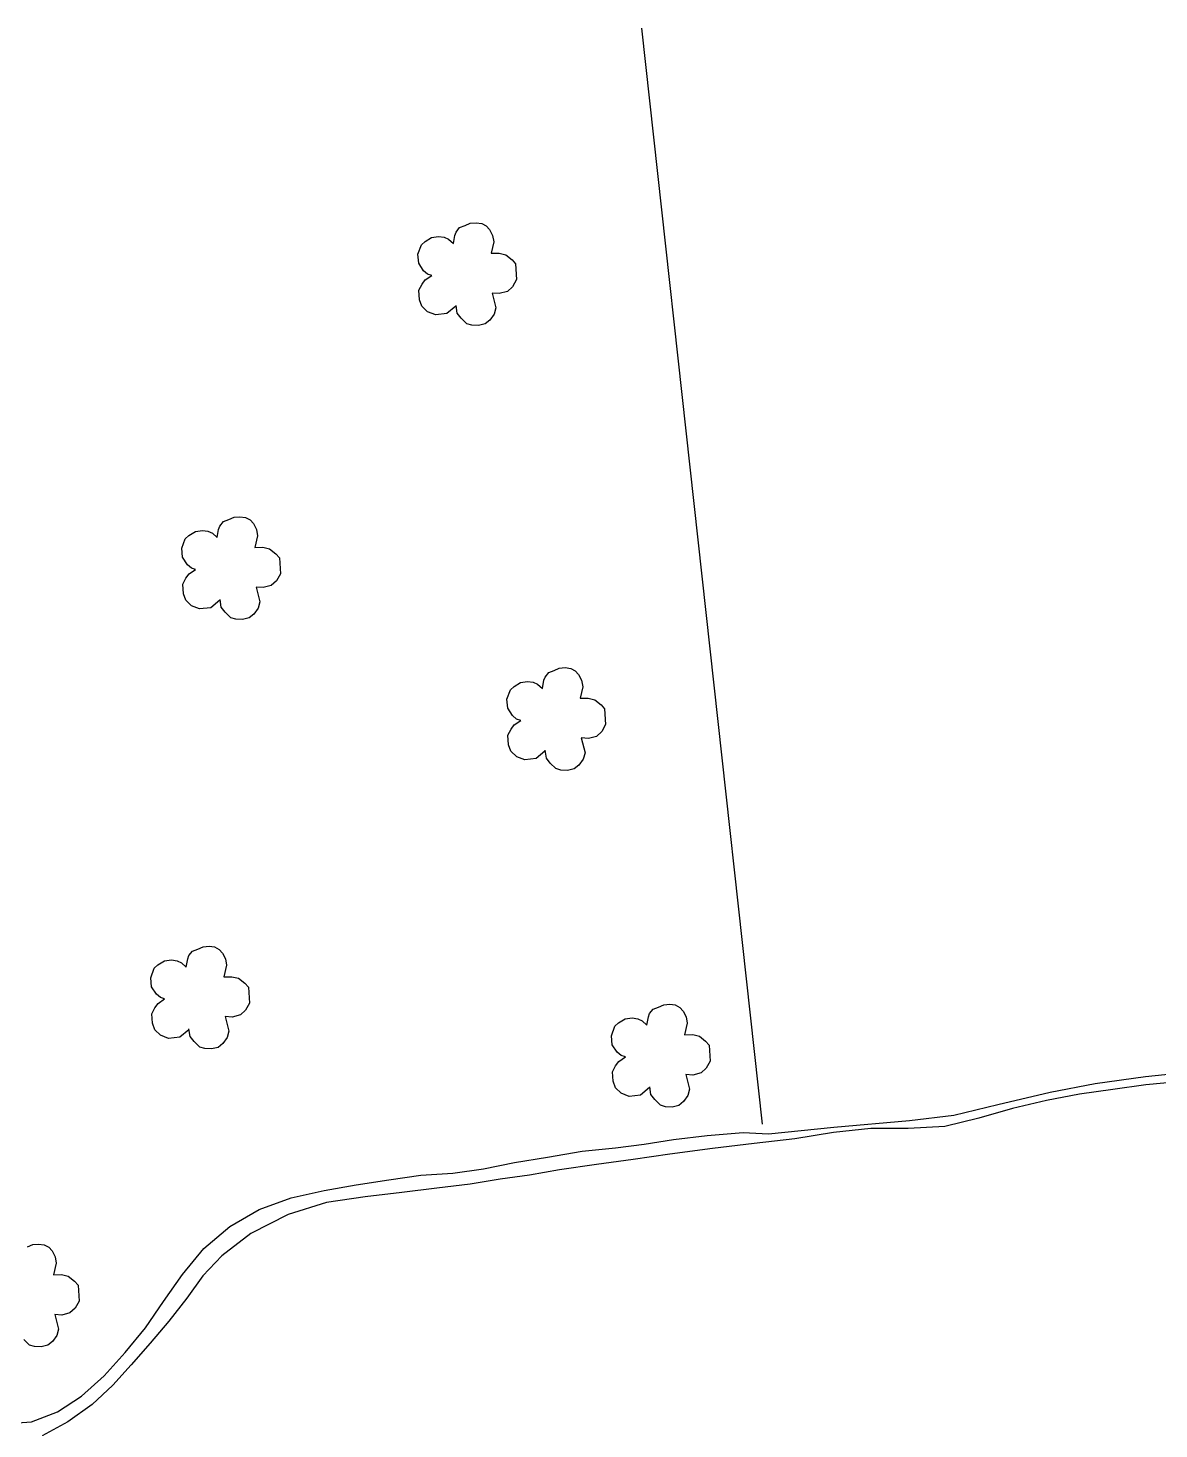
# Model space of a CAD drawing. Extents: x 732566 to 734141, y 7797625 to 7799853.
# Drawn here: x 733195.3 to 733353.8, y 7799036.2 to 7799232.7 of the extents above; entities that cross this region are included whole.
import ezdxf

# ---------------------------------------------------------------- set-up
doc = ezdxf.new("R2010")
doc.units = 0
doc.header["$MEASUREMENT"] = 0
doc.linetypes.add('CONTINUO', pattern=[0])
doc.layers.add('0114001227', color=1, linetype='Continuous', lineweight=25)
for name, color, linetype in [('0114001227001', 5, 'Continuous'), ('MATO', 3, 'Continuous'), ('TEXTO', 7, 'Continuous')]:
    doc.layers.add(name, color=color, linetype=linetype)

msp = doc.modelspace()

# ---------------------------------------------------------------- linework, layer by layer
at = {"layer": '0114001227', "linetype": 'CONTINUO', "flags": 128}
msp.add_lwpolyline([(733856.88, 7798544.09), (733842.14, 7798533.61), (733836.84, 7798531.28), (733831.16, 7798529.48), (733824.83, 7798527.63), (733817.77, 7798525.64), (733809.95, 7798523.3), (733801.52, 7798520.77), (733792.71, 7798518.12), (733783.59, 7798515.47), (733774.23, 7798512.81), (733764.84, 7798510.25), (733755.45, 7798507.53), (733745.89, 7798505.06), (733736.12, 7798502.6), (733726.2, 7798500.15), (733716.28, 7798497.69), (733706.49, 7798494.94), (733696.76, 7798492.12), (733686.98, 7798489.27), (733677.1, 7798486.6), (733667.08, 7798483.86), (733656.85, 7798481.18), (733646.57, 7798478.44), (733636.57, 7798475.69), (733627.42, 7798473.09), (733618.66, 7798470.71), (733610.28, 7798468.32), (733602.73, 7798466.05), (733595.49, 7798463.78), (733588.51, 7798461.5), (733581.77, 7798459.28), (733575.05, 7798457.17), (733568.53, 7798455.14), (733562.43, 7798453.39), (733553.22, 7798451), (733544.64, 7798448.9), (733537.25, 7798447.21), (733532.16, 7798446.12), (733532.16, 7798446.12), (733528.61, 7798445.26), (733520.13, 7798443.08), (733509.37, 7798439.78), (733496.44, 7798435.57), (733488.83, 7798433.19), (733472.36, 7798428.08), (733455.54, 7798423.13), (733447.03, 7798420.71), (733439.24, 7798418.39), (733432.15, 7798416.15), (733424.86, 7798413.97), (733416.35, 7798411.49), (733407.2, 7798408.79), (733397.89, 7798406.05), (733388.46, 7798403.32), (733379.69, 7798400.76), (733372.44, 7798398.69), (733365.15, 7798396.77), (733356.95, 7798394.51), (733348.46, 7798392.14), (733340.22, 7798389.95), (733331.86, 7798387.66), (733323.56, 7798385.33), (733316.69, 7798383.17), (733311.8, 7798381.39), (733307.43, 7798379.6), (733303.68, 7798377.88), (733300.96, 7798376.67), (733298.43, 7798376.6), (733295.62, 7798377.98), (733293.53, 7798380.8), (733292.3, 7798384.3), (733291.65, 7798388.42), (733290.77, 7798392.77), (733290.09, 7798397.38), (733289.36, 7798402.22), (733288.56, 7798407.37), (733287.54, 7798412.87), (733286.17, 7798418.6), (733284.78, 7798424.81), (733283.16, 7798431.45), (733281.27, 7798438.54), (733278.69, 7798445.56), (733275.16, 7798451.98), (733271.35, 7798457.73), (733267.07, 7798463.15), (733263.3, 7798468.49), (733260.11, 7798474.52), (733257.23, 7798481.03), (733254.1, 7798488.19), (733251.04, 7798496.2), (733248.17, 7798504.53), (733245.52, 7798513), (733243.14, 7798521.25), (733241.26, 7798529.41), (733239.56, 7798537), (733238.5, 7798544.06), (733238.42, 7798550.66), (733238.57, 7798556.8), (733238.5, 7798562.72), (733238.02, 7798568.59), (733237.14, 7798573.78), (733236.11, 7798578.17), (733234.91, 7798581.6), (733233.64, 7798584.12), (733232.19, 7798585.75), (733230.19, 7798586.96), (733227.74, 7798587.54), (733224.13, 7798588.07), (733219.7, 7798587.97), (733214.84, 7798587.86), (733209.92, 7798587.71), (733204.89, 7798587.45), (733199.67, 7798587.19), (733194.32, 7798587.35), (733188.87, 7798588.2), (733183.75, 7798589.73), (733179.07, 7798591.95), (733174.86, 7798594.92), (733170.83, 7798598.81), (733166.99, 7798603.66), (733163.16, 7798608.86), (733159.44, 7798613.84), (733156.07, 7798618.53), (733152.72, 7798623.5), (733148.85, 7798629.12), (733144.36, 7798635.27), (733139.64, 7798641.49), (733134.82, 7798647.48), (733130.14, 7798653.25), (733125.63, 7798658.18), (733121.61, 7798661.59), (733117.54, 7798664.3), (733113.91, 7798666.61), (733110.33, 7798668.95), (733106.87, 7798671.21), (733103.53, 7798673.34), (733100.08, 7798675.5), (733096.54, 7798677.87), (733092.84, 7798680.32), (733089.07, 7798682.96), (733085.25, 7798685.74), (733081.42, 7798688.71), (733077.76, 7798691.89), (733074.16, 7798695.1), (733070.38, 7798698.48), (733066.49, 7798702.05), (733062.53, 7798705.66), (733058.69, 7798709.14), (733054.94, 7798712.14), (733051.23, 7798714.5), (733047.43, 7798716.47), (733043.36, 7798718.25), (733038.73, 7798719.57), (733033.85, 7798720.78), (733028.94, 7798721.91), (733018.95, 7798724.01), (733013.85, 7798725.37), (733008.53, 7798726.88), (733003.01, 7798728.68), (732997.44, 7798730.91), (732991.97, 7798733.92), (732986.88, 7798737.51), (732982.1, 7798741.02), (732977.6, 7798744.34), (732973.38, 7798747.54), (732969.46, 7798750.6), (732965.79, 7798753.58), (732962.56, 7798756.51), (732959.58, 7798759.02), (732956.04, 7798760.49), (732951.73, 7798761.77), (732946.75, 7798763.24), (732941.29, 7798764.87), (732935.76, 7798766.6), (732931.76, 7798766.96), (732911.64, 7798770.83), (732907.17, 7798772.49), (732903.02, 7798773.79), (732899.21, 7798774.59), (732895.27, 7798775.33), (732891.15, 7798776.26), (732887, 7798778.48), (732883, 7798781.61), (732878.9, 7798785.25), (732874.51, 7798789.39), (732870.11, 7798794.09), (732865.64, 7798798.7), (732861.27, 7798803.98), (732857.16, 7798809.87), (732852.96, 7798815.95), (732849.34, 7798822.48), (732846.94, 7798827.94), (732844.7, 7798832.55), (732841.66, 7798836.79), (732837.82, 7798841.01), (732833.55, 7798845.22), (732829.28, 7798849.54), (732825.08, 7798854.02), (732821.15, 7798858.59), (732817.39, 7798863.42), (732814.22, 7798868.53), (732811.28, 7798873.75), (732808.79, 7798878.99), (732806.91, 7798884.62), (732805.41, 7798890.4), (732803.94, 7798896.17), (732802.54, 7798901.86), (732801.5, 7798907.57), (732800.78, 7798912.96), (732800.48, 7798917.83), (732800.51, 7798922.2), (732801.11, 7798926.19), (732802.46, 7798929.4), (732804.68, 7798932.14), (732807.7, 7798934.38), (732811.55, 7798936.53), (732815.8, 7798939.02), (732820.04, 7798941.52), (732824.46, 7798943.93), (732828.67, 7798947.04), (732833.05, 7798950.31), (732837.06, 7798953.56), (732841.45, 7798956.73), (732846.3, 7798960.02), (732851.33, 7798963.5), (732856.41, 7798967.05), (732861.47, 7798970.45), (732866.16, 7798973.73), (732870.65, 7798976.81), (732875.34, 7798980.06), (732880.55, 7798983.34), (732886.51, 7798986.32), (732892.67, 7798988.68), (732898.04, 7798991.21), (732902.56, 7798994.48), (732907.08, 7798998.12), (732911.82, 7799001.81), (732916.49, 7799005.28), (732921.08, 7799008.45), (732925.51, 7799011.42), (732929.89, 7799013.99), (732934.32, 7799015.68), (732938.51, 7799016.51), (732942.64, 7799016.23), (732946.53, 7799014.74), (732949.72, 7799012.28), (732963.26, 7798966.46), (732964.46, 7798961.36), (732965.93, 7798956.35), (732967.59, 7798951.51), (732969.64, 7798947.21), (732971.82, 7798943.5), (732974.18, 7798940.32), (732976.81, 7798937.93), (732979.78, 7798936.42), (732983, 7798935.5), (732986.36, 7798935.11), (732989.88, 7798935.16), (732993.49, 7798935.57), (732997.21, 7798935.72), (733001.02, 7798935.52), (733004.94, 7798934.51), (733008.79, 7798932.48), (733012.3, 7798929.84), (733015.56, 7798927.6), (733019.21, 7798926.37), (733023.36, 7798925.64), (733028.14, 7798925.35), (733033.17, 7798924.59), (733038.08, 7798923.64), (733042.46, 7798922.62), (733046.3, 7798921.95), (733049.52, 7798921.81), (733052, 7798922.47), (733054.02, 7798923.76), (733055.3, 7798925.62), (733056.26, 7798927.86), (733057.08, 7798930.29), (733057.96, 7798933.11), (733058.65, 7798936.44), (733059.55, 7798940.44), (733061.03, 7798944.84), (733063.03, 7798949.31), (733065.47, 7798953.69), (733068.14, 7798957.75), (733070.96, 7798961.52), (733073.65, 7798965.26), (733076.19, 7798969.26), (733078.9, 7798973.3), (733081.62, 7798977.55), (733084.77, 7798981.59), (733088.25, 7798985.35), (733092.03, 7798988.78), (733095.85, 7798991.92), (733099.49, 7798995.13), (733103.08, 7798998.46), (733106.7, 7799001.85), (733110.44, 7799005.3), (733114.52, 7799008.67), (733118.86, 7799012.11), (733122.98, 7799016.06), (733127.28, 7799020.13), (733131.65, 7799024.42), (733135.98, 7799028.82), (733140.18, 7799033.21), (733144.17, 7799037.39), (733148.11, 7799041.43), (733152.33, 7799044.98), (733157, 7799047.62), (733161.75, 7799048.75), (733166.25, 7799048.92), (733170.48, 7799048.06), (733174.36, 7799046.37), (733177.65, 7799044.03), (733180.76, 7799041.66), (733184.04, 7799039.39), (733187.68, 7799037.77), (733191.77, 7799036.96), (733195.76, 7799037.24), (733199.39, 7799038.64), (733202.76, 7799040.85), (733205.96, 7799043.71), (733208.87, 7799046.97), (733211.72, 7799050.44), (733214.28, 7799054.12), (733216.93, 7799057.88), (733219.93, 7799061.55), (733223.56, 7799064.61), (733227.66, 7799067.02), (733232.16, 7799068.64), (733236.78, 7799069.7), (733241.27, 7799070.48), (733245.85, 7799071.19), (733250.33, 7799071.81), (733254.85, 7799072.12), (733259.11, 7799072.74), (733263.46, 7799073.6), (733268.1, 7799074.33), (733272.97, 7799075.21), (733277.64, 7799075.66), (733281.64, 7799076.17), (733285.78, 7799076.82), (733290.5, 7799077.41), (733295.53, 7799077.83), (733299.08, 7799077.64), (733308.27, 7799078.58), (733318.86, 7799079.49), (733325.09, 7799080.25), (733331.23, 7799081.75), (733338.6, 7799083.48), (733344.87, 7799084.67), (733351.95, 7799085.67), (733358.27, 7799086.33), (733370.62, 7799087.62), (733379.43, 7799089.03), (733394.5, 7799090.38), (733407.2, 7799091.88), (733423.42, 7799093.96), (733448.74, 7799097.12), (733473.93, 7799100.1), (733494.16, 7799101.83), (733504.16, 7799102.67), (733514.77, 7799104.5), (733525.24, 7799106.28), (733533.99, 7799107.22), (733549.31, 7799109.04), (733564.95, 7799110.89), (733589.05, 7799114.12), (733607.31, 7799116.26), (733623.21, 7799118.11), (733639.9, 7799120.59), (733653.15, 7799121.94), (733666.03, 7799123.25), (733683.22, 7799125.61), (733702.55, 7799128.12), (733719.61, 7799130.5), (733731.43, 7799131.31), (733733.47, 7799114.61), (733736.15, 7799098.9), (733740.98, 7799075.69), (733745.61, 7799055.08), (733750.03, 7799033.66), (733755.66, 7799008.18), (733759.63, 7798989.78), (733765.81, 7798960.57), (733770.74, 7798938.3), (733776.27, 7798912.66), (733782.65, 7798884.31), (733788.58, 7798856.06), (733794.72, 7798827.71), (733801.2, 7798797.6), (733806.43, 7798774.53), (733811.81, 7798747.83), (733816.94, 7798724.71), (733822.97, 7798697.16), (733828.3, 7798672.68), (733834.53, 7798643.62), (733839.76, 7798619.2), (733846.54, 7798588.38), (733852.22, 7798561.98)], close=True, dxfattribs=at)
at = {"layer": '0114001227001'}
msp.add_lwpolyline([(733356.53, 7799084.93), (733351.99, 7799084.49), (733347.38, 7799083.82), (733342.68, 7799083.19), (733338.05, 7799082.32), (733333.29, 7799081.16), (733328.6, 7799079.82), (733323.81, 7799078.63), (733318.65, 7799078.39), (733313.46, 7799078.37), (733308.2, 7799077.8), (733302.76, 7799076.91), (733297.1, 7799076.28), (733291.26, 7799075.55), (733285.24, 7799074.77), (733280.11, 7799074.03), (733274.97, 7799073.31), (733269.79, 7799072.56), (733265.58, 7799071.85), (733261.45, 7799071.25), (733257.24, 7799070.57), (733252.61, 7799069.99), (733247.69, 7799069.38), (733242.52, 7799068.78), (733237.14, 7799068.01), (733231.75, 7799066.32), (733226.52, 7799063.65), (733222.45, 7799060.53), (733219.8, 7799057.73), (733217.54, 7799054.6), (733215.02, 7799051.37), (733212.41, 7799048.26), (733209.75, 7799045.25), (733207.15, 7799042.38), (733204.25, 7799039.65), (733200.84, 7799037.26), (733197.27, 7799035.28)], dxfattribs=at)
at = {"layer": 'MATO', "linetype": 'CONTINUO'}
for points in [[(733255.26, 7799193.68, 0), (733254.01, 7799192.63, 0), (733252.43, 7799192.45, 0), (733251.3, 7799192.89, 0), (733250.5, 7799193.67, 0), (733250.17, 7799194.58, 0), (733250.08, 7799195.91, 0), (733250.51, 7799196.75, 0), (733250.97, 7799197.37, 0), (733251.88, 7799197.99, 0), (733251.3, 7799198.17, 0), (733250.73, 7799198.64, 0), (733250.05, 7799199.7, 0), (733249.93, 7799200.97, 0), (733250.42, 7799202.28, 0), (733250.93, 7799202.75, 0), (733251.86, 7799203.32, 0), (733252.83, 7799203.45, 0), (733253.61, 7799203.34, 0), (733254.23, 7799203.05, 0), (733254.91, 7799202.45, 0), (733255.11, 7799203.6, 0), (733255.28, 7799204.06, 0), (733255.79, 7799204.7, 0), (733256.54, 7799204.98, 0), (733257.28, 7799205.31, 0), (733258.1, 7799205.38, 0), (733258.88, 7799205.27, 0), (733259.52, 7799204.94, 0), (733259.99, 7799204.43, 0), (733260.4, 7799203.61, 0), (733260.56, 7799202.7, 0), (733260.19, 7799201.09, 0), (733261.32, 7799201.11, 0), (733262.26, 7799200.88, 0), (733263.14, 7799200.18, 0), (733263.63, 7799199.62, 0), (733263.76, 7799197.4, 0), (733263.21, 7799196.4, 0), (733262.49, 7799195.74, 0), (733261.35, 7799195.44, 0), (733260.35, 7799195.52, 0), (733260.88, 7799193.45, 0), (733260.64, 7799192.56, 0), (733260.04, 7799191.72, 0), (733259.38, 7799191.19, 0), (733258.44, 7799190.96, 0), (733257.51, 7799191.02, 0), (733256.81, 7799191.21, 0), (733256.01, 7799192, 0), (733255.46, 7799192.71, 0), (733255.3, 7799193.79, 0)], [(733222.15, 7799152.45, 0), (733220.9, 7799151.4, 0), (733219.32, 7799151.22, 0), (733218.19, 7799151.66, 0), (733217.39, 7799152.45, 0), (733217.06, 7799153.35, 0), (733216.97, 7799154.68, 0), (733217.4, 7799155.52, 0), (733217.86, 7799156.14, 0), (733218.77, 7799156.76, 0), (733218.19, 7799156.94, 0), (733217.62, 7799157.42, 0), (733216.94, 7799158.48, 0), (733216.82, 7799159.74, 0), (733217.31, 7799161.05, 0), (733217.82, 7799161.52, 0), (733218.75, 7799162.09, 0), (733219.72, 7799162.22, 0), (733220.5, 7799162.11, 0), (733221.12, 7799161.83, 0), (733221.8, 7799161.22, 0), (733222, 7799162.38, 0), (733222.17, 7799162.84, 0), (733222.68, 7799163.48, 0), (733223.43, 7799163.75, 0), (733224.16, 7799164.08, 0), (733224.99, 7799164.15, 0), (733225.77, 7799164.04, 0), (733226.41, 7799163.71, 0), (733226.88, 7799163.2, 0), (733227.29, 7799162.38, 0), (733227.45, 7799161.48, 0), (733227.08, 7799159.86, 0), (733228.21, 7799159.88, 0), (733229.14, 7799159.65, 0), (733230.03, 7799158.95, 0), (733230.52, 7799158.4, 0), (733230.65, 7799156.17, 0), (733230.1, 7799155.18, 0), (733229.38, 7799154.51, 0), (733228.24, 7799154.21, 0), (733227.24, 7799154.3, 0), (733227.77, 7799152.22, 0), (733227.53, 7799151.33, 0), (733226.93, 7799150.49, 0), (733226.27, 7799149.96, 0), (733225.33, 7799149.73, 0), (733224.4, 7799149.79, 0), (733223.7, 7799149.99, 0), (733222.9, 7799150.77, 0), (733222.35, 7799151.48, 0), (733222.19, 7799152.56, 0)], [(733267.74, 7799131.29, 0), (733266.5, 7799130.25, 0), (733264.91, 7799130.06, 0), (733263.79, 7799130.5, 0), (733262.98, 7799131.29, 0), (733262.65, 7799132.19, 0), (733262.56, 7799133.52, 0), (733263, 7799134.36, 0), (733263.45, 7799134.98, 0), (733264.36, 7799135.6, 0), (733263.78, 7799135.79, 0), (733263.21, 7799136.26, 0), (733262.54, 7799137.32, 0), (733262.42, 7799138.58, 0), (733262.9, 7799139.9, 0), (733263.41, 7799140.37, 0), (733264.34, 7799140.93, 0), (733265.32, 7799141.07, 0), (733266.1, 7799140.95, 0), (733266.72, 7799140.67, 0), (733267.39, 7799140.06, 0), (733267.6, 7799141.22, 0), (733267.77, 7799141.68, 0), (733268.27, 7799142.32, 0), (733269.03, 7799142.6, 0), (733269.76, 7799142.92, 0), (733270.59, 7799143, 0), (733271.37, 7799142.89, 0), (733272, 7799142.55, 0), (733272.47, 7799142.04, 0), (733272.89, 7799141.23, 0), (733273.05, 7799140.32, 0), (733272.67, 7799138.7, 0), (733273.8, 7799138.72, 0), (733274.74, 7799138.5, 0), (733275.62, 7799137.8, 0), (733276.11, 7799137.24, 0), (733276.24, 7799135.01, 0), (733275.7, 7799134.02, 0), (733274.97, 7799133.36, 0), (733273.83, 7799133.05, 0), (733272.83, 7799133.14, 0), (733273.37, 7799131.06, 0), (733273.12, 7799130.18, 0), (733272.52, 7799129.33, 0), (733271.86, 7799128.81, 0), (733270.92, 7799128.57, 0), (733269.99, 7799128.63, 0), (733269.29, 7799128.83, 0), (733268.49, 7799129.62, 0), (733267.95, 7799130.32, 0), (733267.78, 7799131.4, 0)], [(733217.8, 7799092.23, 0), (733216.56, 7799091.19, 0), (733214.97, 7799091.01, 0), (733213.85, 7799091.44, 0), (733213.05, 7799092.23, 0), (733212.72, 7799093.13, 0), (733212.63, 7799094.46, 0), (733213.06, 7799095.3, 0), (733213.51, 7799095.92, 0), (733214.42, 7799096.54, 0), (733213.84, 7799096.73, 0), (733213.27, 7799097.2, 0), (733212.6, 7799098.26, 0), (733212.48, 7799099.52, 0), (733212.96, 7799100.84, 0), (733213.47, 7799101.31, 0), (733214.4, 7799101.88, 0), (733215.38, 7799102.01, 0), (733216.16, 7799101.9, 0), (733216.78, 7799101.61, 0), (733217.45, 7799101.01, 0), (733217.66, 7799102.16, 0), (733217.83, 7799102.62, 0), (733218.33, 7799103.26, 0), (733219.09, 7799103.54, 0), (733219.82, 7799103.86, 0), (733220.65, 7799103.94, 0), (733221.43, 7799103.83, 0), (733222.06, 7799103.49, 0), (733222.53, 7799102.98, 0), (733222.95, 7799102.17, 0), (733223.11, 7799101.26, 0), (733222.73, 7799099.65, 0), (733223.86, 7799099.66, 0), (733224.8, 7799099.44, 0), (733225.68, 7799098.74, 0), (733226.17, 7799098.18, 0), (733226.31, 7799095.96, 0), (733225.76, 7799094.96, 0), (733225.04, 7799094.3, 0), (733223.9, 7799093.99, 0), (733222.9, 7799094.08, 0), (733223.43, 7799092, 0), (733223.19, 7799091.12, 0), (733222.58, 7799090.27, 0), (733221.92, 7799089.75, 0), (733220.98, 7799089.52, 0), (733220.05, 7799089.57, 0), (733219.35, 7799089.77, 0), (733218.55, 7799090.56, 0), (733218.01, 7799091.27, 0), (733217.84, 7799092.34, 0)], [(733282.4, 7799084.1, 0), (733281.15, 7799083.05, 0), (733279.57, 7799082.87, 0), (733278.44, 7799083.31, 0), (733277.64, 7799084.09, 0), (733277.31, 7799084.99, 0), (733277.22, 7799086.33, 0), (733277.65, 7799087.17, 0), (733278.11, 7799087.79, 0), (733279.02, 7799088.41, 0), (733278.44, 7799088.59, 0), (733277.87, 7799089.06, 0), (733277.19, 7799090.12, 0), (733277.07, 7799091.38, 0), (733277.56, 7799092.7, 0), (733278.07, 7799093.17, 0), (733279, 7799093.74, 0), (733279.97, 7799093.87, 0), (733280.76, 7799093.76, 0), (733281.37, 7799093.47, 0), (733282.05, 7799092.87, 0), (733282.25, 7799094.02, 0), (733282.42, 7799094.48, 0), (733282.93, 7799095.12, 0), (733283.68, 7799095.4, 0), (733284.42, 7799095.73, 0), (733285.24, 7799095.8, 0), (733286.02, 7799095.69, 0), (733286.66, 7799095.35, 0), (733287.13, 7799094.84, 0), (733287.54, 7799094.03, 0), (733287.7, 7799093.12, 0), (733287.33, 7799091.51, 0), (733288.46, 7799091.53, 0), (733289.4, 7799091.3, 0), (733290.28, 7799090.6, 0), (733290.77, 7799090.04, 0), (733290.9, 7799087.82, 0), (733290.35, 7799086.82, 0), (733289.63, 7799086.16, 0), (733288.49, 7799085.85, 0), (733287.49, 7799085.94, 0), (733288.02, 7799083.87, 0), (733287.78, 7799082.98, 0), (733287.18, 7799082.14, 0), (733286.52, 7799081.61, 0), (733285.58, 7799081.38, 0), (733284.65, 7799081.43, 0), (733283.95, 7799081.63, 0), (733283.15, 7799082.42, 0), (733282.6, 7799083.13, 0), (733282.44, 7799084.2, 0)], [(733195.2, 7799061.77, 0), (733195.94, 7799062.09, 0), (733196.76, 7799062.17, 0), (733197.54, 7799062.06, 0), (733198.18, 7799061.72, 0), (733198.65, 7799061.21, 0), (733199.06, 7799060.4, 0), (733199.22, 7799059.49, 0), (733198.85, 7799057.87, 0), (733199.98, 7799057.89, 0), (733200.92, 7799057.67, 0), (733201.8, 7799056.97, 0), (733202.29, 7799056.41, 0), (733202.42, 7799054.18, 0), (733201.88, 7799053.19, 0), (733201.15, 7799052.53, 0), (733200.01, 7799052.22, 0), (733199.01, 7799052.31, 0), (733199.55, 7799050.23, 0), (733199.3, 7799049.35, 0), (733198.7, 7799048.5, 0), (733198.04, 7799047.98, 0), (733197.1, 7799047.74, 0), (733196.17, 7799047.8, 0), (733195.47, 7799048, 0), (733194.67, 7799048.79, 0)]]:
    msp.add_polyline3d(points, dxfattribs=at)
at = {"layer": 'TEXTO'}
msp.add_lwpolyline([(733298.27, 7799078.96), (733281.34, 7799232.68)], dxfattribs=at)

doc.saveas('drawing.dxf')
